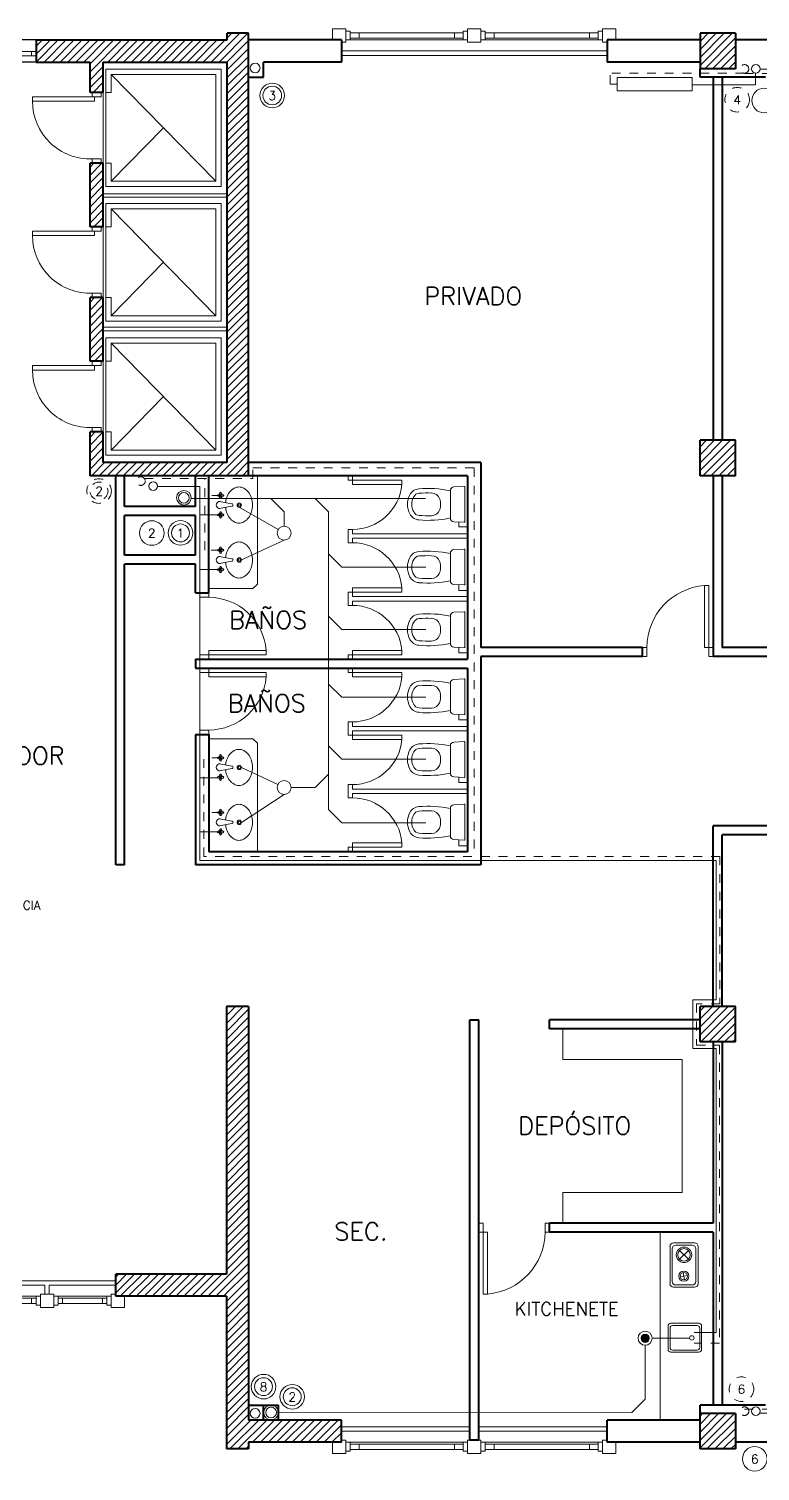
# Model space of a CAD drawing. Extents: x 1018 to 1352, y -109 to 184.
# Drawn here: x 1284.47 to 1292.72, y 7.5 to 23.8 of the extents above; entities that cross this region are included whole.
import ezdxf

# ---------------------------------------------------------------- set-up
doc = ezdxf.new("R2010")
doc.units = 0
doc.header["$LTSCALE"] = 0.5
doc.linetypes.add('ACAD_ISO03W100', pattern=[30, 12, -18])
doc.linetypes.add('DASHED', pattern=[19.05, 12.7, -6.35])
for name, color, linetype, lineweight in [('Agua caliente', 230, 'CONTINUOUS', 18), ('Agua fria', 5, 'ACAD_ISO03W100', 18), ('Carpintería', 55, 'CONTINUOUS', 20), ('Desague primario', 10, 'CONTINUOUS', 18), ('Desague secundario', 30, 'CONTINUOUS', 18), ('Detalles .05', 243, 'CONTINUOUS', 5), ('Detalles 01', 8, 'CONTINUOUS', 9), ('Equipamiento fijo', 31, 'CONTINUOUS', 13), ('Equipamiento movil', 33, 'CONTINUOUS', 9), ('Muros corte', 7, 'CONTINUOUS', 40), ('Muros vista', 253, 'CONTINUOUS', 25), ('Pisos', 252, 'CONTINUOUS', 18), ('Pluviales', 41, 'CONTINUOUS', 18), ('Punta 01', 6, 'CONTINUOUS', 9), ('Punta 015', 64, 'CONTINUOUS', 13), ('Punta 02', 11, 'CONTINUOUS', 20), ('Ventilación', 105, 'CONTINUOUS', 18)]:
    doc.layers.add(name, color=color, linetype=linetype, lineweight=lineweight)
doc.styles.add('Texto 1 mm', font='simplex.shx', dxfattribs={"height": 0.1})
doc.styles.add('Texto 1.5 mm', font='simplex.shx', dxfattribs={"height": 0.15})
doc.styles.add('Texto 2 mm', font='simplex.shx', dxfattribs={"height": 0.2})
pattern_1 = [(45, (245.8, -104.45304), (-0.0449012806, 0.0449012806), [])]
pattern_2 = [(45, (60.8, -104.45304), (-0.0449012806, 0.0449012806), [])]

# ---------------------------------------------------------------- blocks, each defined once
blk = doc.blocks.new('inodoro')
at = {"layer": 'Equipamiento fijo'}
for p, q in [((-0.157, 0.165), (0.157, 0.165)), ((-0.197, 0.127), (-0.202, 0.008)), ((0.194, 0), (-0.194, 0)), ((0.197, 0.127), (0.202, 0.008))]:
    blk.add_line(p, q, dxfattribs=at)
for centre, radius, start, end in [((1.09, 0.422), 1.27, 175.4777, 191.6858), ((-0.051, 0.512), 0.125, 117.5857, 175.5072), ((1.095, 0.422), 1.224, 175.5072, 182.1425), ((-0.051, 0.512), 0.075, 117.5857, 175.5072), ((0, 0.415), 0.235, 90, 117.5857), ((0, 0.415), 0.185, 90, 117.5857), ((0, 0.415), 0.235, 62.4143, 90), ((0, 0.415), 0.185, 62.4143, 90), ((0.051, 0.512), 0.075, 4.4928, 62.4143), ((0.051, 0.512), 0.125, 4.4928, 62.4143), ((-1.095, 0.422), 1.224, 357.8575, 4.4928), ((-1.024, 0.418), 1.205, 347.8749, 4.9616), ((-0.028, 0.381), 0.101, 182.7072, 247.2321), ((0.028, 0.381), 0.101, 292.7679, 357.2928), ((-0.157, 0.125), 0.04, 90, 177.3974), ((-0.014, 0.396), 0.12, 243.7978, 262.0389), ((0, 0.483), 0.208, 261.594, 278.406), ((0.014, 0.396), 0.12, 277.9611, 296.2022), ((0.157, 0.125), 0.04, 2.6026, 90), ((-0.194, 0.008), 0.00803, 177.6578, 269.7397), ((0.195, 0.007), 0.00742, 265.6488, 0.2402), ((0.194, 0.008), 0.008, 355.889, 2.6026)]:
    blk.add_arc(centre, radius, start, end, dxfattribs=at)
blk = doc.blocks.new('Lavamanos')
at = {"layer": 'Equipamiento movil'}
for p, q in [((-0.118, -0.158), (-0.138, -0.154)), ((-0.114, -0.154), (-0.118, -0.133)), ((-0.105, -0.154), (-0.101, -0.133)), ((-0.101, -0.158), (-0.08, -0.154)), ((-0.015, -0.037), (-0.038, -0.156)), ((0.013, -0.037), (0.036, -0.156)), ((0.102, -0.158), (0.081, -0.154)), ((0.106, -0.154), (0.102, -0.133)), ((0.115, -0.154), (0.119, -0.133)), ((0.119, -0.158), (0.14, -0.154)), ((-0.118, -0.167), (-0.138, -0.171)), ((-0.114, -0.171), (-0.118, -0.192)), ((-0.105, -0.171), (-0.101, -0.192)), ((-0.101, -0.167), (-0.08, -0.171)), ((0.102, -0.167), (0.081, -0.171)), ((0.106, -0.171), (0.102, -0.192)), ((0.115, -0.171), (0.119, -0.192)), ((0.119, -0.167), (0.14, -0.171))]:
    blk.add_line(p, q, dxfattribs=at)
for centre, radius in [((-0.001, 0.048), 0.0249), ((-0.001, 0.048), 0.014), ((-0.109, -0.162), 0.00541), ((0.11, -0.162), 0.00541)]:
    blk.add_circle(centre, radius, dxfattribs=at)
for centre, radius, start, end in [((-0.019, -0.016), 0.211, 107.1746, 126.7285), ((-0.001, -0.075), 0.272, 90, 107.1746), ((-0.001, -0.075), 0.272, 72.8254, 90), ((0.017, -0.016), 0.211, 53.2715, 72.8254), ((-0.09, 0.045), 0.115, 150.9639, 180), ((-0.09, 0.045), 0.115, 180, 209.0361), ((-0.047, 0.021), 0.164, 126.7285, 150.9639), ((0.045, 0.021), 0.164, 29.0361, 53.2715), ((0.088, 0.045), 0.115, 0, 29.0361), ((0.088, 0.045), 0.115, 330.9639, 360), ((-0.047, 0.069), 0.164, 209.0361, 233.2715), ((-0.019, 0.106), 0.211, 233.2715, 252.8254), ((-0.136, -0.163), 0.00882, 105.2781, 254.7219), ((-0.109, -0.162), 0.0226, 108.6122, 162.265), ((-0.109, -0.136), 0.00882, 15.2781, 164.7219), ((-0.109, -0.162), 0.00976, 119.0054, 153.1041), ((-0.117, -0.163), 0.00254, 349.6493, 12.8593), ((-0.109, -0.155), 0.00254, 259.6493, 282.8593), ((-0.109, -0.162), 0.00976, 29.0054, 63.1041), ((-0.101, -0.162), 0.00254, 169.6493, 192.8593), ((-0.109, -0.162), 0.0226, 18.6122, 72.265), ((-0.001, 0.165), 0.272, 252.8254, 264.2829), ((-0.083, -0.162), 0.00882, 285.2781, 74.7219), ((-0.001, -0.171), 0.0398, 158.1761, 21.8239), ((-0.001, -0.035), 0.014, 352.3829, 187.2442), ((-0.001, 0.165), 0.272, 275.7171, 287.1746), ((0.084, -0.162), 0.00882, 105.2781, 254.7219), ((0.017, 0.106), 0.211, 287.1746, 306.7285), ((0.11, -0.162), 0.0226, 107.735, 161.3878), ((0.111, -0.136), 0.00882, 15.2781, 164.7219), ((0.11, -0.162), 0.00976, 116.8959, 150.9946), ((0.103, -0.162), 0.00254, 347.1407, 10.3507), ((0.111, -0.155), 0.00254, 257.1407, 280.3507), ((0.11, -0.162), 0.00976, 26.8959, 60.9946), ((0.118, -0.163), 0.00254, 167.1407, 190.3507), ((0.11, -0.162), 0.0226, 17.735, 71.3878), ((0.137, -0.163), 0.00882, 285.2781, 74.7219), ((0.045, 0.069), 0.164, 306.7285, 330.9639), ((-0.109, -0.162), 0.0226, 198.6122, 252.265), ((-0.109, -0.162), 0.00976, 209.0054, 243.1041), ((-0.109, -0.189), 0.00882, 195.2781, 344.7219), ((-0.109, -0.17), 0.00254, 79.6493, 102.8593), ((-0.109, -0.162), 0.00976, 299.0054, 333.1041), ((-0.109, -0.162), 0.0226, 288.6122, 342.265), ((0.11, -0.162), 0.0226, 197.735, 251.3878), ((0.11, -0.162), 0.00976, 206.8959, 240.9946), ((0.11, -0.189), 0.00882, 195.2781, 344.7219), ((0.11, -0.17), 0.00254, 77.1407, 100.3507), ((0.11, -0.162), 0.00976, 296.8959, 330.9946), ((0.11, -0.162), 0.0226, 287.735, 341.3878)]:
    blk.add_arc(centre, radius, start, end, dxfattribs=at)

msp = doc.modelspace()

# ---------------------------------------------------------------- hatches: boundary and pattern name
at = {"layer": 'Desague primario'}
msp.add_hatch(color=256, dxfattribs=at).paths.add_polyline_path([(1291.472, 9.003, 1), (1291.379, 9.003, 1)])
at = {"layer": 'Detalles 01'}
h = msp.add_hatch(dxfattribs=at)
h.set_pattern_fill('ANSI31', color=256, scale=0.02, style=0)
h.set_pattern_definition(pattern_1)
h.paths.add_polyline_path([(1286.946, 23.752), (1286.706, 23.752), (1286.706, 23.677), (1284.546, 23.677), (1284.546, 23.427), (1285.156, 23.427), (1285.156, 23.083), (1285.306, 23.083), (1285.306, 23.427), (1286.706, 23.427), (1286.706, 18.902), (1285.306, 18.902), (1285.306, 19.246), (1285.156, 19.246), (1285.156, 18.752), (1286.946, 18.752)])
h.paths.add_polyline_path([(1285.306, 22.283), (1285.156, 22.283), (1285.156, 21.565), (1285.306, 21.565)], flags=17)
h = msp.add_hatch(dxfattribs=at)
h.set_pattern_fill('ANSI31,_O', color=256, scale=0.02)
h.set_pattern_definition(pattern_2)
h.paths.add_polyline_path([(1292.446, 23.752), (1292.046, 23.752), (1292.046, 23.352), (1292.446, 23.352)])
h = msp.add_hatch(dxfattribs=at)
h.set_pattern_fill('ANSI31', color=256, scale=0.02, style=0)
h.set_pattern_definition(pattern_1)
h.paths.add_polyline_path([(1285.306, 20.765), (1285.156, 20.765), (1285.156, 20.046), (1285.306, 20.046)])
h = msp.add_hatch(dxfattribs=at)
h.set_pattern_fill('ANSI31,_O', color=256, scale=0.02)
h.set_pattern_definition(pattern_2)
h.paths.add_polyline_path([(1292.446, 19.152), (1292.046, 19.152), (1292.046, 18.752), (1292.446, 18.752)])
h = msp.add_hatch(dxfattribs=at)
h.set_pattern_fill('ANSI31,_O', color=256, scale=0.02)
h.set_pattern_definition(pattern_2)
h.paths.add_polyline_path([(1282.446, 9.727), (1281.196, 9.727), (1281.196, 12.752), (1280.946, 12.752), (1280.946, 8.077), (1279.896, 8.077), (1279.896, 7.827), (1280.946, 7.827), (1280.946, 7.752), (1281.196, 7.752), (1281.196, 9.477), (1282.446, 9.477)])
h.paths.add_polyline_path([(1286.946, 12.752), (1286.696, 12.752), (1286.696, 9.727), (1285.446, 9.727), (1285.446, 9.477), (1286.696, 9.477), (1286.696, 7.752), (1286.946, 7.752), (1286.946, 7.827), (1287.996, 7.827), (1287.996, 8.077), (1286.946, 8.077)])
h = msp.add_hatch(dxfattribs=at)
h.set_pattern_fill('ANSI31,_O', color=256, scale=0.02)
h.set_pattern_definition(pattern_2)
h.paths.add_polyline_path([(1292.446, 12.752), (1292.046, 12.752), (1292.046, 12.352), (1292.446, 12.352)])
h = msp.add_hatch(dxfattribs=at)
h.set_pattern_fill('ANSI31,_O', color=256, scale=0.02)
h.set_pattern_definition(pattern_2)
h.paths.add_polyline_path([(1292.446, 8.152), (1292.046, 8.152), (1292.046, 7.752), (1292.446, 7.752)])

# ---------------------------------------------------------------- linework, layer by layer
at = {"layer": 'Agua caliente', "lineweight": 20, "ltscale": 0.01}
for p, q in [((1292.725, 23.347), (1297.39, 23.347)), ((1292.672, 23.168), (1291.957, 23.168)), ((1292.672, 23.3), (1292.672, 23.168)), ((1285.919, 18.629), (1286.397, 18.629)), ((1286.397, 18.629), (1286.397, 14.726)), ((1286.631, 18.308), (1286.397, 18.308)), ((1286.631, 17.691), (1286.397, 17.691)), ((1286.631, 15.336), (1286.397, 15.336)), ((1286.631, 14.726), (1286.397, 14.726)), ((1286.397, 14.726), (1286.397, 14.401)), ((1286.397, 14.401), (1292.23, 14.401)), ((1292.23, 14.401), (1292.23, 12.829)), ((1292.23, 12.829), (1291.964, 12.829)), ((1291.964, 12.829), (1291.964, 12.277)), ((1291.964, 12.277), (1292.229, 12.277)), ((1292.229, 12.277), (1292.229, 9.068)), ((1292.229, 9.068), (1291.981, 9.068)), ((1292.725, 8.155), (1297.39, 8.155))]:
    msp.add_line(p, q, dxfattribs=at)
for centre, radius in [((1292.676, 23.349), 0.0486), ((1292.771, 22.992), 0.139), ((1285.868, 18.634), 0.0486), ((1285.854, 18.104), 0.139), ((1292.676, 8.179), 0.0486), ((1292.664, 7.64), 0.139)]:
    msp.add_circle(centre, radius, dxfattribs=at)
at = {"layer": 'Agua fria', "lineweight": 20, "ltscale": 0.01}
for p, q in [((1292.548, 23.3), (1291.031, 23.3)), ((1291.031, 23.178), (1291.031, 23.3)), ((1291.109, 23.178), (1291.031, 23.178)), ((1292.548, 23.299), (1297.334, 23.299)), ((1292.27, 14.449), (1292.27, 12.783)), ((1292.27, 12.783), (1292.007, 12.783)), ((1292.007, 12.783), (1292.007, 12.316)), ((1292.007, 12.316), (1292.267, 12.316)), ((1292.267, 12.315), (1292.267, 8.948)), ((1292.267, 8.948), (1291.979, 8.948)), ((1292.548, 8.203), (1297.334, 8.203))]:
    msp.add_line(p, q, dxfattribs=at)
at = {"layer": 'Agua fria', "linetype": 'DASHED', "lineweight": 20, "ltscale": 0.01}
for p, q in [((1286.995, 18.719), (1286.995, 18.839)), ((1286.995, 18.839), (1289.494, 18.839)), ((1289.494, 18.839), (1289.494, 14.449)), ((1285.77, 18.719), (1286.995, 18.719)), ((1286.452, 17.91), (1286.452, 18.719)), ((1286.631, 18.528), (1286.452, 18.528)), ((1289.323, 18.228), (1289.323, 18.173)), ((1289.323, 18.173), (1289.494, 18.173)), ((1286.623, 17.91), (1286.452, 17.91)), ((1289.323, 17.52), (1289.323, 17.453)), ((1289.323, 17.453), (1289.494, 17.453)), ((1289.323, 16.812), (1289.323, 16.751)), ((1289.323, 16.751), (1289.494, 16.751)), ((1289.323, 16.053), (1289.323, 15.991)), ((1289.323, 15.991), (1289.494, 15.991)), ((1286.442, 14.449), (1286.442, 15.563)), ((1286.631, 15.563), (1286.442, 15.563)), ((1289.323, 15.345), (1289.323, 15.284)), ((1289.323, 15.284), (1289.494, 15.284)), ((1286.631, 14.946), (1286.442, 14.946)), ((1289.323, 14.637), (1289.323, 14.57)), ((1289.323, 14.57), (1289.494, 14.57)), ((1292.27, 14.449), (1286.442, 14.449))]:
    msp.add_line(p, q, dxfattribs=at)
for centre, radius in [((1292.548, 23.349), 0.0486), ((1285.258, 18.578), 0.139), ((1285.258, 18.578), 0.101), ((1285.731, 18.691), 0.0486), ((1292.548, 8.179), 0.0486)]:
    msp.add_circle(centre, radius, dxfattribs=at)
at = {"layer": 'Agua fria', "lineweight": 20, "ltscale": 0.01}
for centre in [(1292.466, 23.001), (1292.514, 8.428)]:
    msp.add_circle(centre, 0.139, dxfattribs=at)
at = {"layer": 'Carpintería'}
for p, q in [((1288.046, 23.802), (1287.896, 23.802)), ((1287.896, 23.802), (1287.896, 23.677)), ((1288.046, 23.802), (1288.046, 23.652)), ((1289.571, 23.802), (1289.421, 23.802)), ((1289.421, 23.802), (1289.421, 23.652)), ((1289.571, 23.802), (1289.571, 23.652)), ((1290.946, 23.802), (1290.946, 23.652)), ((1290.946, 23.802), (1291.096, 23.802)), ((1291.096, 23.802), (1291.096, 23.677)), ((1288.046, 23.652), (1287.996, 23.652)), ((1288.046, 23.777), (1288.096, 23.777)), ((1288.096, 23.677), (1288.046, 23.677)), ((1288.096, 23.777), (1288.096, 23.677)), ((1288.096, 23.757), (1289.371, 23.757)), ((1288.096, 23.697), (1289.371, 23.697)), ((1288.196, 23.757), (1288.196, 23.697)), ((1289.271, 23.757), (1289.271, 23.697)), ((1289.421, 23.777), (1289.371, 23.777)), ((1289.371, 23.677), (1289.371, 23.777)), ((1289.371, 23.677), (1289.421, 23.677)), ((1289.571, 23.652), (1289.421, 23.652)), ((1289.571, 23.777), (1289.621, 23.777)), ((1289.621, 23.677), (1289.571, 23.677)), ((1289.621, 23.777), (1289.621, 23.677)), ((1289.621, 23.757), (1290.896, 23.757)), ((1289.621, 23.697), (1290.896, 23.697)), ((1289.721, 23.757), (1289.721, 23.697)), ((1290.796, 23.757), (1290.796, 23.697)), ((1290.896, 23.777), (1290.896, 23.677)), ((1290.946, 23.777), (1290.896, 23.777)), ((1290.896, 23.677), (1290.946, 23.677)), ((1290.946, 23.652), (1290.996, 23.652)), ((1284.546, 23.547), (1284.046, 23.547)), ((1284.546, 23.497), (1284.046, 23.497)), ((1284.496, 23.547), (1284.496, 23.497)), ((1285.336, 23.347), (1286.636, 23.347)), ((1285.336, 23.083), (1285.336, 23.347)), ((1286.636, 22.019), (1286.636, 23.347)), ((1285.396, 23.287), (1286.576, 23.287)), ((1285.396, 23.083), (1285.396, 23.287)), ((1286.576, 22.079), (1286.576, 23.287)), ((1285.206, 23.033), (1284.506, 23.033)), ((1284.506, 22.983), (1284.506, 23.033)), ((1285.181, 23.033), (1285.181, 23.083)), ((1285.281, 23.033), (1285.181, 23.033)), ((1285.206, 22.983), (1285.206, 23.033)), ((1285.281, 23.033), (1285.281, 23.083)), ((1285.336, 23.083), (1285.396, 23.083)), ((1285.206, 22.983), (1284.506, 22.983)), ((1285.281, 22.333), (1285.181, 22.333)), ((1285.181, 22.333), (1285.181, 22.283)), ((1285.281, 22.333), (1285.281, 22.283)), ((1285.336, 22.019), (1285.336, 22.283)), ((1285.336, 22.283), (1285.396, 22.283)), ((1285.396, 22.079), (1285.396, 22.283)), ((1286.636, 22.019), (1285.336, 22.019)), ((1286.576, 22.079), (1285.396, 22.079)), ((1285.336, 21.829), (1286.636, 21.829)), ((1285.336, 21.565), (1285.336, 21.829)), ((1285.396, 21.769), (1286.576, 21.769)), ((1285.396, 21.565), (1285.396, 21.769)), ((1286.576, 20.56), (1286.576, 21.769)), ((1286.636, 20.5), (1286.636, 21.829)), ((1285.181, 21.515), (1285.181, 21.565)), ((1285.281, 21.515), (1285.281, 21.565)), ((1285.336, 21.565), (1285.396, 21.565)), ((1285.206, 21.515), (1284.506, 21.515)), ((1284.506, 21.465), (1284.506, 21.515)), ((1285.206, 21.465), (1284.506, 21.465)), ((1285.281, 21.515), (1285.181, 21.515)), ((1285.206, 21.465), (1285.206, 21.515)), ((1285.281, 20.815), (1285.181, 20.815)), ((1285.181, 20.815), (1285.181, 20.765)), ((1285.281, 20.815), (1285.281, 20.765)), ((1285.336, 20.5), (1285.336, 20.765)), ((1285.336, 20.765), (1285.396, 20.765)), ((1285.396, 20.56), (1285.396, 20.765)), ((1286.576, 20.56), (1285.396, 20.56)), ((1286.636, 20.5), (1285.336, 20.5)), ((1285.336, 20.31), (1286.636, 20.31)), ((1285.336, 20.046), (1285.336, 20.31)), ((1285.396, 20.25), (1286.576, 20.25)), ((1285.396, 20.046), (1285.396, 20.25)), ((1286.576, 19.042), (1286.576, 20.25)), ((1286.636, 18.982), (1286.636, 20.31)), ((1285.206, 19.996), (1284.506, 19.996)), ((1284.506, 19.946), (1284.506, 19.996)), ((1285.206, 19.946), (1284.506, 19.946)), ((1285.181, 19.996), (1285.181, 20.046)), ((1285.281, 19.996), (1285.181, 19.996)), ((1285.206, 19.946), (1285.206, 19.996)), ((1285.281, 19.996), (1285.281, 20.046)), ((1285.336, 20.046), (1285.396, 20.046)), ((1285.281, 19.296), (1285.181, 19.296)), ((1285.181, 19.296), (1285.181, 19.246)), ((1285.281, 19.296), (1285.281, 19.246)), ((1285.336, 18.982), (1285.336, 19.246)), ((1285.336, 19.246), (1285.396, 19.246)), ((1285.396, 19.042), (1285.396, 19.246)), ((1286.636, 18.982), (1285.336, 18.982)), ((1286.576, 19.042), (1285.396, 19.042)), ((1288.071, 18.702), (1288.071, 18.752)), ((1288.121, 18.702), (1288.121, 18.752)), ((1288.121, 18.702), (1288.071, 18.702)), ((1288.121, 18.702), (1288.679, 18.702)), ((1288.121, 18.702), (1288.121, 18.652)), ((1288.121, 18.652), (1288.679, 18.652)), ((1288.679, 18.702), (1288.679, 18.652)), ((1288.121, 18.144), (1288.071, 18.144)), ((1288.071, 17.994), (1288.071, 18.144)), ((1288.121, 18.094), (1288.121, 18.144)), ((1288.121, 17.994), (1288.071, 17.994)), ((1289.421, 18.094), (1288.121, 18.094)), ((1289.421, 18.044), (1288.121, 18.044)), ((1288.121, 17.994), (1288.121, 18.044)), ((1288.121, 17.485), (1288.679, 17.485)), ((1288.121, 17.485), (1288.121, 17.435)), ((1288.679, 17.485), (1288.679, 17.435)), ((1292.146, 17.51), (1292.096, 17.51)), ((1292.096, 17.51), (1292.096, 16.81)), ((1292.146, 16.81), (1292.146, 17.51)), ((1286.396, 17.427), (1286.396, 17.377)), ((1286.396, 17.377), (1286.496, 17.377)), ((1286.496, 17.377), (1286.496, 17.427)), ((1288.071, 17.435), (1288.121, 17.435)), ((1288.071, 17.285), (1288.071, 17.435)), ((1288.071, 17.285), (1288.121, 17.285)), ((1288.121, 17.385), (1288.121, 17.435)), ((1288.121, 17.435), (1288.679, 17.435)), ((1288.121, 17.385), (1289.421, 17.385)), ((1288.121, 17.335), (1289.421, 17.335)), ((1288.121, 17.285), (1288.121, 17.335)), ((1291.446, 16.81), (1291.396, 16.81)), ((1291.446, 16.71), (1291.446, 16.81)), ((1292.096, 16.81), (1292.146, 16.81)), ((1292.146, 16.71), (1292.146, 16.81)), ((1292.146, 16.81), (1292.196, 16.81)), ((1286.396, 16.727), (1286.496, 16.727)), ((1286.396, 16.677), (1286.396, 16.727)), ((1287.146, 16.777), (1286.496, 16.777)), ((1286.496, 16.777), (1286.496, 16.727)), ((1286.496, 16.727), (1286.496, 16.677)), ((1286.496, 16.727), (1287.146, 16.727)), ((1287.146, 16.727), (1287.146, 16.777)), ((1288.071, 16.677), (1288.071, 16.727)), ((1288.071, 16.727), (1288.121, 16.727)), ((1288.121, 16.777), (1288.679, 16.777)), ((1288.121, 16.777), (1288.121, 16.727)), ((1288.121, 16.677), (1288.121, 16.727)), ((1288.121, 16.727), (1288.679, 16.727)), ((1288.679, 16.777), (1288.679, 16.727)), ((1291.446, 16.71), (1291.396, 16.71)), ((1292.146, 16.71), (1292.196, 16.71)), ((1286.396, 16.577), (1286.396, 16.527)), ((1286.396, 16.527), (1286.496, 16.527)), ((1286.496, 16.527), (1286.496, 16.577)), ((1286.496, 16.527), (1287.146, 16.527)), ((1286.496, 16.477), (1286.496, 16.527)), ((1287.146, 16.477), (1286.496, 16.477)), ((1287.146, 16.527), (1287.146, 16.477)), ((1288.071, 16.577), (1288.071, 16.527)), ((1288.071, 16.527), (1288.121, 16.527)), ((1288.121, 16.577), (1288.121, 16.527)), ((1288.121, 16.527), (1288.679, 16.527)), ((1288.121, 16.477), (1288.121, 16.527)), ((1288.121, 16.477), (1288.679, 16.477)), ((1288.679, 16.477), (1288.679, 16.527)), ((1286.396, 15.877), (1286.496, 15.877)), ((1286.396, 15.827), (1286.396, 15.877)), ((1286.496, 15.877), (1286.496, 15.827)), ((1288.071, 15.969), (1288.121, 15.969)), ((1288.071, 15.969), (1288.071, 15.819)), ((1288.071, 15.819), (1288.121, 15.819)), ((1288.121, 15.969), (1288.121, 15.919)), ((1288.121, 15.919), (1289.421, 15.919)), ((1288.121, 15.869), (1289.421, 15.869)), ((1288.121, 15.869), (1288.121, 15.819)), ((1288.121, 15.819), (1288.679, 15.819)), ((1288.121, 15.769), (1288.121, 15.819)), ((1288.679, 15.769), (1288.679, 15.819)), ((1288.121, 15.769), (1288.679, 15.769)), ((1288.121, 15.26), (1288.071, 15.26)), ((1288.071, 15.26), (1288.071, 15.11)), ((1288.121, 15.26), (1288.121, 15.21)), ((1289.421, 15.21), (1288.121, 15.21)), ((1289.421, 15.16), (1288.121, 15.16)), ((1288.121, 15.16), (1288.121, 15.11)), ((1288.121, 15.11), (1288.071, 15.11)), ((1288.121, 14.552), (1288.071, 14.552)), ((1288.071, 14.552), (1288.071, 14.502)), ((1288.121, 14.602), (1288.679, 14.602)), ((1288.121, 14.552), (1288.121, 14.602)), ((1288.121, 14.552), (1288.121, 14.502)), ((1288.121, 14.552), (1288.679, 14.552)), ((1288.679, 14.552), (1288.679, 14.602)), ((1289.596, 10.302), (1289.546, 10.302)), ((1289.596, 10.302), (1289.596, 10.202)), ((1290.296, 10.302), (1290.296, 10.202)), ((1290.296, 10.302), (1290.346, 10.302)), ((1289.596, 10.202), (1289.546, 10.202)), ((1289.596, 10.202), (1289.596, 9.502)), ((1289.646, 10.202), (1289.596, 10.202)), ((1289.646, 9.502), (1289.646, 10.202)), ((1290.296, 10.202), (1290.346, 10.202)), ((1284.546, 9.457), (1283.346, 9.457)), ((1284.496, 9.397), (1284.496, 9.457)), ((1284.596, 9.477), (1284.546, 9.477)), ((1284.546, 9.377), (1284.546, 9.477)), ((1284.746, 9.502), (1284.596, 9.502)), ((1284.596, 9.502), (1284.596, 9.352)), ((1284.746, 9.502), (1284.746, 9.352)), ((1284.746, 9.477), (1284.796, 9.477)), ((1284.796, 9.377), (1284.796, 9.477)), ((1285.346, 9.457), (1284.796, 9.457)), ((1284.846, 9.397), (1284.846, 9.457)), ((1285.296, 9.397), (1285.296, 9.457)), ((1285.346, 9.377), (1285.346, 9.477)), ((1285.346, 9.477), (1285.396, 9.477)), ((1285.396, 9.352), (1285.396, 9.502)), ((1285.396, 9.502), (1285.446, 9.502)), ((1285.546, 9.352), (1285.546, 9.477)), ((1289.596, 9.502), (1289.646, 9.502)), ((1284.546, 9.397), (1283.346, 9.397)), ((1284.596, 9.377), (1284.546, 9.377)), ((1284.746, 9.352), (1284.596, 9.352)), ((1284.796, 9.377), (1284.746, 9.377)), ((1285.346, 9.397), (1284.796, 9.397)), ((1285.346, 9.377), (1285.396, 9.377)), ((1285.396, 9.352), (1285.546, 9.352)), ((1287.896, 7.702), (1287.896, 7.827)), ((1288.046, 7.852), (1287.996, 7.852)), ((1288.046, 7.702), (1288.046, 7.852)), ((1288.096, 7.827), (1288.046, 7.827)), ((1288.096, 7.727), (1288.096, 7.827)), ((1289.371, 7.827), (1289.371, 7.727)), ((1289.371, 7.827), (1289.421, 7.827)), ((1289.421, 7.702), (1289.421, 7.852)), ((1289.446, 7.852), (1289.421, 7.852)), ((1289.571, 7.852), (1289.546, 7.852)), ((1289.571, 7.702), (1289.571, 7.852)), ((1289.621, 7.827), (1289.571, 7.827)), ((1289.621, 7.727), (1289.621, 7.827)), ((1290.896, 7.727), (1290.896, 7.827)), ((1290.896, 7.827), (1290.946, 7.827)), ((1290.946, 7.702), (1290.946, 7.852)), ((1290.946, 7.852), (1290.996, 7.852)), ((1291.096, 7.702), (1291.096, 7.827)), ((1288.046, 7.702), (1287.896, 7.702)), ((1288.046, 7.727), (1288.096, 7.727)), ((1288.096, 7.807), (1289.371, 7.807)), ((1288.096, 7.747), (1289.371, 7.747)), ((1288.196, 7.747), (1288.196, 7.807)), ((1289.271, 7.747), (1289.271, 7.807)), ((1289.421, 7.727), (1289.371, 7.727)), ((1289.571, 7.702), (1289.421, 7.702)), ((1289.571, 7.727), (1289.621, 7.727)), ((1289.621, 7.807), (1290.896, 7.807)), ((1289.621, 7.747), (1290.896, 7.747)), ((1289.721, 7.747), (1289.721, 7.807)), ((1290.796, 7.747), (1290.796, 7.807)), ((1290.946, 7.727), (1290.896, 7.727)), ((1290.946, 7.702), (1291.096, 7.702))]:
    msp.add_line(p, q, dxfattribs=at)
at = {"layer": 'Desague primario'}
for p, q in [((1287.199, 18.493), (1286.296, 18.493)), ((1287.199, 18.493), (1288.946, 18.493)), ((1287.349, 18.343), (1287.199, 18.493)), ((1287.849, 18.343), (1287.699, 18.493)), ((1287.349, 18.182), (1287.349, 18.343)), ((1287.849, 18.252), (1287.849, 18.343)), ((1287.849, 14.978), (1287.849, 18.252)), ((1287.999, 17.718), (1287.849, 17.868)), ((1288.949, 17.718), (1287.999, 17.718)), ((1287.999, 17.014), (1287.849, 17.164)), ((1288.949, 17.014), (1287.999, 17.014)), ((1287.999, 16.247), (1287.849, 16.397)), ((1288.949, 16.247), (1287.999, 16.247)), ((1287.999, 15.547), (1287.849, 15.697)), ((1288.949, 15.547), (1287.999, 15.547)), ((1287.699, 15.228), (1287.849, 15.378)), ((1287.429, 15.228), (1287.699, 15.228)), ((1287.999, 14.828), (1287.849, 14.978)), ((1288.949, 14.828), (1287.999, 14.828)), ((1291.472, 9.007), (1291.379, 9.007))]:
    msp.add_line(p, q, dxfattribs=at)
at = {"layer": 'Desague primario', "lineweight": 20, "ltscale": 0.01}
for p, q in [((1291.505, 9.003), (1291.928, 9.003)), ((1291.426, 8.924), (1291.426, 8.313)), ((1291.276, 8.163), (1287.286, 8.162)), ((1291.276, 8.163), (1291.426, 8.313))]:
    msp.add_line(p, q, dxfattribs=at)
at = {"layer": 'Desague primario'}
for centre, radius in [((1286.216, 18.502), 0.0605), ((1286.178, 18.105), 0.101), ((1291.426, 9.003), 0.0793), ((1291.426, 9.003), 0.0464), ((1287.44, 8.342), 0.101), ((1287.201, 8.164), 0.0605)]:
    msp.add_circle(centre, radius, dxfattribs=at)
at = {"layer": 'Desague secundario'}
for p, q in [((1286.842, 18.395), (1287.281, 18.142)), ((1286.867, 17.799), (1287.349, 18.023)), ((1286.867, 15.455), (1287.278, 15.262)), ((1286.867, 14.834), (1287.349, 15.149))]:
    msp.add_line(p, q, dxfattribs=at)
for centre in [(1287.349, 18.102), (1287.349, 15.228)]:
    msp.add_circle(centre, 0.0793, dxfattribs=at)
at = {"layer": 'Detalles .05'}
for p, q in [((1285.306, 21.939), (1286.706, 21.939)), ((1285.306, 21.899), (1286.706, 21.899)), ((1286.706, 20.43), (1285.306, 20.43)), ((1286.706, 20.39), (1285.306, 20.39))]:
    msp.add_line(p, q, dxfattribs=at)
at = {"layer": 'Detalles 01'}
for p, q in [((1289.371, 23.677), (1288.096, 23.677)), ((1290.896, 23.677), (1289.621, 23.677)), ((1287.996, 23.552), (1290.996, 23.552)), ((1287.996, 23.502), (1290.996, 23.502)), ((1285.396, 23.287), (1286.576, 22.079)), ((1285.336, 23.083), (1285.336, 22.283)), ((1285.986, 22.683), (1285.396, 22.079)), ((1285.396, 21.769), (1286.576, 20.56)), ((1285.336, 21.565), (1285.336, 20.765)), ((1285.986, 21.165), (1285.396, 20.56)), ((1285.396, 20.25), (1286.576, 19.042)), ((1285.336, 20.046), (1285.336, 19.246)), ((1285.986, 19.646), (1285.396, 19.042)), ((1282.446, 9.652), (1285.446, 9.652)), ((1283.246, 9.602), (1284.646, 9.602)), ((1284.546, 9.477), (1283.346, 9.477)), ((1284.646, 9.502), (1284.646, 9.602)), ((1284.696, 9.502), (1284.696, 9.602)), ((1284.696, 9.602), (1285.446, 9.602)), ((1285.346, 9.477), (1284.796, 9.477)), ((1289.446, 8.002), (1287.996, 8.002)), ((1290.996, 8.002), (1289.546, 8.002)), ((1289.446, 7.952), (1287.996, 7.952)), ((1289.371, 7.827), (1288.096, 7.827)), ((1290.996, 7.952), (1289.546, 7.952)), ((1290.896, 7.827), (1289.621, 7.827))]:
    msp.add_line(p, q, dxfattribs=at)
for centre, radius, start, end in [((1285.156, 22.983), 0.65, 180, 272.1618), ((1285.156, 21.465), 0.65, 180, 272.1618), ((1285.156, 19.946), 0.65, 180, 272.1618), ((1288.119, 18.707), 0.563, 270.1902, 354.4422), ((1288.119, 17.431), 0.563, 5.5578, 89.8098), ((1292.149, 16.809), 0.703, 94.3593, 179.8829), ((1286.494, 16.723), 0.654, 4.7184, 89.8628), ((1288.119, 16.723), 0.563, 5.5578, 89.8098), ((1286.494, 16.531), 0.654, 270.1372, 355.2816), ((1288.119, 16.532), 0.563, 270.1902, 354.4422), ((1288.119, 15.823), 0.563, 270.1902, 354.4422), ((1288.119, 14.548), 0.563, 5.5578, 89.8098), ((1289.592, 10.204), 0.703, 274.3593, 359.8829)]:
    msp.add_arc(centre, radius, start, end, dxfattribs=at)
at = {"layer": 'Equipamiento fijo'}
for p, q in [((1287.046, 17.527), (1287.046, 18.752)), ((1286.996, 17.477), (1286.496, 17.477)), ((1286.996, 17.477), (1287.046, 17.527)), ((1286.996, 15.777), (1286.496, 15.777)), ((1286.996, 15.777), (1287.046, 15.727)), ((1287.046, 15.727), (1287.046, 14.502)), ((1290.496, 12.502), (1290.496, 12.152)), ((1291.846, 12.152), (1290.496, 12.152)), ((1291.846, 12.152), (1291.846, 10.652)), ((1291.846, 10.652), (1290.496, 10.652)), ((1290.496, 10.302), (1290.496, 10.652)), ((1291.596, 10.202), (1291.596, 8.077))]:
    msp.add_line(p, q, dxfattribs=at)
at = {"layer": 'Equipamiento movil'}
for p, q in [((1291.707, 9.621), (1291.707, 10.04)), ((1291.732, 9.646), (1291.732, 10.014)), ((1291.748, 10.081), (1291.983, 10.081)), ((1291.773, 10.056), (1291.957, 10.056)), ((1291.914, 9.995), (1291.815, 9.896)), ((1291.815, 9.995), (1291.915, 9.896)), ((1291.999, 10.014), (1291.999, 9.83)), ((1292.024, 10.04), (1292.024, 9.83)), ((1291.999, 9.83), (1291.999, 9.646)), ((1292.024, 9.83), (1292.024, 9.621)), ((1291.904, 9.711), (1291.822, 9.699)), ((1291.869, 9.664), (1291.857, 9.746)), ((1291.983, 9.58), (1291.748, 9.58)), ((1291.957, 9.605), (1291.773, 9.605)), ((1291.685, 8.877), (1291.685, 9.142)), ((1291.715, 9.172), (1292.034, 9.172)), ((1292.012, 9.147), (1291.737, 9.147)), ((1292.064, 9.142), (1292.064, 8.877)), ((1291.707, 9.117), (1291.707, 8.898)), ((1292.042, 8.898), (1292.042, 9.117)), ((1292.034, 8.847), (1291.715, 8.847)), ((1291.737, 8.868), (1292.012, 8.868))]:
    msp.add_line(p, q, dxfattribs=at)
for centre, radius in [((1291.865, 9.946), 0.0871), ((1291.865, 9.946), 0.0703), ((1291.863, 9.705), 0.0577), ((1291.863, 9.705), 0.041), ((1291.953, 9.007), 0.0252)]:
    msp.add_circle(centre, radius, dxfattribs=at)
for centre, radius, start, end in [((1291.748, 10.04), 0.0418, 90, 180), ((1291.773, 10.014), 0.0418, 90, 180), ((1291.957, 10.014), 0.0418, 0, 90), ((1291.983, 10.04), 0.0418, 0, 90), ((1291.748, 9.621), 0.0418, 180, 270), ((1291.773, 9.646), 0.0418, 180, 270), ((1291.957, 9.646), 0.0418, 270, 0), ((1291.983, 9.621), 0.0418, 270, 0), ((1291.715, 9.142), 0.03, 90, 180), ((1291.737, 9.117), 0.03, 90, 180), ((1292.012, 9.117), 0.03, 0, 90), ((1292.034, 9.142), 0.03, 0, 90), ((1291.715, 8.877), 0.03, 180, 270), ((1291.737, 8.898), 0.03, 180, 270), ((1292.012, 8.898), 0.03, 270, 360), ((1292.034, 8.877), 0.03, 270, 0)]:
    msp.add_arc(centre, radius, start, end, dxfattribs=at)
at = {"layer": 'Muros corte'}
for p, q in [((1284.546, 23.677), (1284.546, 23.427)), ((1284.546, 23.677), (1286.706, 23.677)), ((1286.946, 23.752), (1286.706, 23.752)), ((1286.706, 23.677), (1286.706, 23.752)), ((1286.946, 18.752), (1286.946, 23.752)), ((1287.996, 23.677), (1286.946, 23.677)), ((1287.996, 23.677), (1287.996, 23.427)), ((1292.046, 23.677), (1290.996, 23.677)), ((1290.996, 23.677), (1290.996, 23.427)), ((1292.446, 23.752), (1292.046, 23.752)), ((1292.046, 23.752), (1292.046, 23.352)), ((1292.446, 23.752), (1292.446, 23.352)), ((1293.546, 23.677), (1292.446, 23.677)), ((1284.546, 23.427), (1285.156, 23.427)), ((1285.156, 23.083), (1285.156, 23.427)), ((1285.306, 23.427), (1286.706, 23.427)), ((1285.306, 23.083), (1285.306, 23.427)), ((1286.706, 18.902), (1286.706, 23.427)), ((1287.996, 23.427), (1287.116, 23.427)), ((1287.116, 23.257), (1287.116, 23.427)), ((1292.046, 23.427), (1290.996, 23.427)), ((1292.446, 23.352), (1292.046, 23.352)), ((1292.046, 23.257), (1292.046, 23.352)), ((1286.946, 23.257), (1287.116, 23.257)), ((1292.786, 23.257), (1292.046, 23.257)), ((1292.196, 23.257), (1292.196, 19.152)), ((1292.296, 23.257), (1292.296, 19.152)), ((1285.306, 23.083), (1285.156, 23.083)), ((1285.156, 21.565), (1285.156, 22.283)), ((1285.306, 22.283), (1285.156, 22.283)), ((1285.306, 21.565), (1285.306, 22.283)), ((1285.306, 21.565), (1285.156, 21.565)), ((1285.306, 20.765), (1285.156, 20.765)), ((1285.156, 20.046), (1285.156, 20.765)), ((1285.306, 20.046), (1285.306, 20.765)), ((1285.306, 20.046), (1285.156, 20.046)), ((1285.156, 18.752), (1285.156, 19.246)), ((1285.306, 19.246), (1285.156, 19.246)), ((1285.306, 18.902), (1285.306, 19.246)), ((1292.446, 19.152), (1292.046, 19.152)), ((1292.046, 18.752), (1292.046, 19.152)), ((1292.446, 18.752), (1292.446, 19.152)), ((1289.421, 18.752), (1285.156, 18.752)), ((1286.706, 18.902), (1285.306, 18.902)), ((1285.446, 14.352), (1285.446, 18.752)), ((1285.546, 18.402), (1285.546, 18.752)), ((1286.346, 18.402), (1286.346, 18.752)), ((1286.496, 17.427), (1286.496, 18.752)), ((1289.571, 18.902), (1286.946, 18.902)), ((1289.421, 18.752), (1289.421, 16.677)), ((1289.571, 18.902), (1289.571, 16.81)), ((1292.446, 18.752), (1292.046, 18.752)), ((1292.196, 18.752), (1292.196, 16.71)), ((1292.296, 18.752), (1292.296, 16.81)), ((1286.346, 18.402), (1285.546, 18.402)), ((1286.346, 18.302), (1285.546, 18.302)), ((1285.546, 17.852), (1285.546, 18.302)), ((1286.346, 17.852), (1286.346, 18.302)), ((1286.346, 17.852), (1285.546, 17.852)), ((1285.546, 14.352), (1285.546, 17.752)), ((1286.346, 17.752), (1285.546, 17.752)), ((1286.346, 17.427), (1286.346, 17.752)), ((1286.346, 17.427), (1286.496, 17.427)), ((1291.396, 16.81), (1289.571, 16.81)), ((1291.396, 16.71), (1291.396, 16.81)), ((1294.196, 16.81), (1292.296, 16.81)), ((1286.346, 16.677), (1289.421, 16.677)), ((1286.346, 16.677), (1286.346, 16.577)), ((1291.396, 16.71), (1289.571, 16.71)), ((1289.571, 16.71), (1289.571, 14.352)), ((1294.196, 16.71), (1292.196, 16.71)), ((1286.346, 16.577), (1289.421, 16.577)), ((1289.421, 16.577), (1289.421, 14.502)), ((1286.346, 15.827), (1286.496, 15.827)), ((1286.346, 15.827), (1286.346, 14.352)), ((1286.496, 15.827), (1286.496, 14.502)), ((1294.196, 14.794), (1292.196, 14.794)), ((1292.196, 12.752), (1292.196, 14.794)), ((1294.196, 14.694), (1292.296, 14.694)), ((1292.296, 12.752), (1292.296, 14.694)), ((1285.546, 14.352), (1285.446, 14.352)), ((1289.571, 14.352), (1286.346, 14.352)), ((1289.421, 14.502), (1286.496, 14.502)), ((1286.946, 12.752), (1286.696, 12.752)), ((1286.696, 12.752), (1286.696, 9.727)), ((1286.946, 12.752), (1286.946, 8.077)), ((1292.446, 12.752), (1292.046, 12.752)), ((1292.046, 12.352), (1292.046, 12.752)), ((1292.446, 12.352), (1292.446, 12.752)), ((1289.446, 7.852), (1289.446, 12.602)), ((1289.446, 12.602), (1289.546, 12.602)), ((1289.546, 7.852), (1289.546, 12.602)), ((1292.046, 12.602), (1290.346, 12.602)), ((1290.346, 12.502), (1290.346, 12.602)), ((1292.046, 12.502), (1290.346, 12.502)), ((1292.446, 12.352), (1292.046, 12.352)), ((1292.196, 12.352), (1292.196, 10.302)), ((1292.296, 12.352), (1292.296, 8.247)), ((1292.196, 10.302), (1290.346, 10.302)), ((1290.346, 10.202), (1290.346, 10.302)), ((1292.196, 10.202), (1290.346, 10.202)), ((1292.196, 10.202), (1292.196, 8.247)), ((1285.446, 9.477), (1285.446, 9.727)), ((1286.696, 9.727), (1285.446, 9.727)), ((1286.696, 9.477), (1285.446, 9.477)), ((1286.696, 9.477), (1286.696, 7.752)), ((1286.946, 8.247), (1287.116, 8.247)), ((1287.116, 8.077), (1287.116, 8.247)), ((1287.116, 8.247), (1287.286, 8.247)), ((1287.286, 8.077), (1287.286, 8.247)), ((1292.786, 8.247), (1292.046, 8.247)), ((1292.046, 8.152), (1292.046, 8.247)), ((1292.446, 8.152), (1292.046, 8.152)), ((1292.046, 7.752), (1292.046, 8.152)), ((1292.446, 8.152), (1292.446, 7.752)), ((1287.996, 8.077), (1286.946, 8.077)), ((1287.996, 7.827), (1287.996, 8.077)), ((1292.046, 8.077), (1290.996, 8.077)), ((1290.996, 7.827), (1290.996, 8.077)), ((1287.996, 7.827), (1286.946, 7.827)), ((1286.946, 7.827), (1286.946, 7.752)), ((1289.546, 7.852), (1289.446, 7.852)), ((1292.046, 7.827), (1290.996, 7.827)), ((1293.546, 7.827), (1292.446, 7.827)), ((1286.946, 7.752), (1286.696, 7.752)), ((1292.446, 7.752), (1292.046, 7.752))]:
    msp.add_line(p, q, dxfattribs=at)
at = {"layer": 'Muros corte', "lineweight": 20}
msp.add_line((1287.116, 8.077), (1287.116, 8.247), dxfattribs=at)
at = {"layer": 'Muros vista'}
for p, q in [((1284.546, 23.677), (1284.046, 23.677)), ((1284.546, 23.427), (1284.046, 23.427))]:
    msp.add_line(p, q, dxfattribs=at)
at = {"layer": 'Pisos'}
for p, q in [((1285.306, 22.283), (1285.306, 23.083)), ((1285.306, 20.765), (1285.306, 21.565)), ((1285.306, 19.246), (1285.306, 20.046))]:
    msp.add_line(p, q, dxfattribs=at)
at = {"layer": 'Pluviales'}
for centre, radius in [((1287.021, 23.36), 0.055), ((1287.214, 23.049), 0.139), ((1287.116, 8.456), 0.139), ((1287.021, 8.154), 0.055)]:
    msp.add_circle(centre, radius, dxfattribs=at)
at = {"layer": 'Pluviales', "lineweight": 20, "ltscale": 0.01}
for centre, radius in [((1287.214, 23.049), 0.105), ((1287.116, 8.456), 0.101)]:
    msp.add_circle(centre, radius, dxfattribs=at)
at = {"layer": 'Punta 02', "lineweight": 20, "ltscale": 0.01}
msp.add_lwpolyline([(1291.109, 23.252), (1291.957, 23.252), (1291.957, 23.103), (1291.109, 23.103)], close=True, dxfattribs=at)
at = {"layer": 'Ventilación'}
for centre, radius in [((1286.216, 18.502), 0.0828), ((1286.178, 18.105), 0.139), ((1287.44, 8.342), 0.139), ((1287.201, 8.164), 0.0828)]:
    msp.add_circle(centre, radius, dxfattribs=at)

# ---------------------------------------------------------------- block references
at = {"layer": 'Detalles .05', "xscale": -1, "rotation": 90}
for p in [(1289.391, 18.428), (1289.391, 17.719), (1289.391, 17.011), (1289.391, 16.253), (1289.391, 15.544), (1289.391, 14.836)]:
    msp.add_blockref('inodoro', p, dxfattribs=at)
at = {"layer": 'Equipamiento movil'}
for p, rotation in [((1286.793, 18.419), 270), ((1286.793, 15.454), 270.0000000000391)]:
    msp.add_blockref('Lavamanos', p, dxfattribs=dict(at, rotation=rotation))
at = {"layer": 'Equipamiento movil', "xscale": -1}
for p, rotation in [((1286.793, 17.8), 269.9999999999609), ((1286.793, 14.835), 270)]:
    msp.add_blockref('Lavamanos', p, dxfattribs=dict(at, rotation=rotation))

# ---------------------------------------------------------------- texts
at = {"layer": 'Punta 01', "char_height": 0.1, "width": 0.92289, "attachment_point": 2, "style": 'Texto 1 mm'}
for s, insert in [('3', (1287.214, 23.097)), ('8', (1287.116, 8.504))]:
    msp.add_mtext(s, dxfattribs=dict(at, insert=insert))
at = {"layer": 'Punta 01', "lineweight": 20, "ltscale": 0.01, "char_height": 0.1, "width": 0.92289, "attachment_point": 2, "style": 'Texto 1 mm'}
for s, insert in [('4', (1292.466, 23.049)), ('2', (1285.258, 18.626)), ('2', (1285.853, 18.153)), ('1', (1286.178, 18.153)), ('6', (1292.514, 8.477)), ('2', (1287.44, 8.39)), ('6', (1292.664, 7.688))]:
    msp.add_mtext(s, dxfattribs=dict(at, insert=insert))
at = {"layer": 'Punta 01', "lineweight": 20, "insert": (1283.214, 13.946), "char_height": 0.1, "width": 1.58358, "attachment_point": 1, "style": 'Texto 1 mm'}
msp.add_mtext('LUZ DE EMERGENCIA', dxfattribs=at)
at = {"layer": 'Punta 015', "lineweight": 20, "insert": (1289.952, 9.411), "char_height": 0.15, "width": 1.38855, "attachment_point": 1, "style": 'Texto 1.5 mm'}
msp.add_mtext('KITCHENETE', dxfattribs=at)
at = {"layer": 'Punta 02', "lineweight": 20, "char_height": 0.2, "style": 'Texto 2 mm'}
for s, insert, width, attachment_point in [('PRIVADO', (1288.932, 20.881), 1.26943, 1), ('BAÑOS', (1286.726, 17.222), 1.0557, 1), ('BAÑOS', (1286.711, 16.28), 1.0557, 1), ('HALL\\PDISTRIBUIDOR', (1283.973, 16.02), 2.1374, 2), ('DEPÓSITO', (1289.992, 11.505), 1.41809, 1), ('SEC.', (1287.916, 10.31), 0.60596, 1)]:
    msp.add_mtext(s, dxfattribs=dict(at, insert=insert, width=width, attachment_point=attachment_point))

doc.saveas('drawing.dxf')
